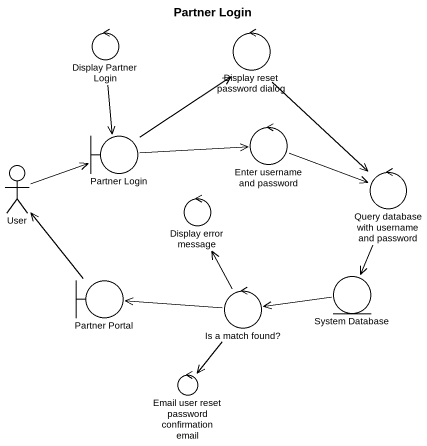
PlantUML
@startuml
title Partner Login
control "Display Partner Login" as Display_Partner_Login
control "Display reset password dialog" as Display_reset_password
control "Enter username and password" as Enter_username_and_password
actor User
boundary "Partner Login" as Partner_Login
control "Query database with username and password" as Query_database_with
control "Display error message" as Display_error_message
boundary "Partner Portal" as Partner_Portal
entity "System Database" as System_Database
control "Is a match found?" as Is_a_match_found
control "Email user reset password confirmation email" as Email_user_reset_password
Display_Partner_Login --> Partner_Login
Display_reset_password --> Query_database_with
Enter_username_and_password -right-> Query_database_with
User -right-> Partner_Login
User <-- Partner_Portal
Partner_Login -up-> Display_reset_password
Partner_Login -right-> Enter_username_and_password
Query_database_with --> System_Database
System_Database -left-> Is_a_match_found
Is_a_match_found -up-> Display_error_message
Is_a_match_found -left-> Partner_Portal
Is_a_match_found --> Email_user_reset_password
@enduml
